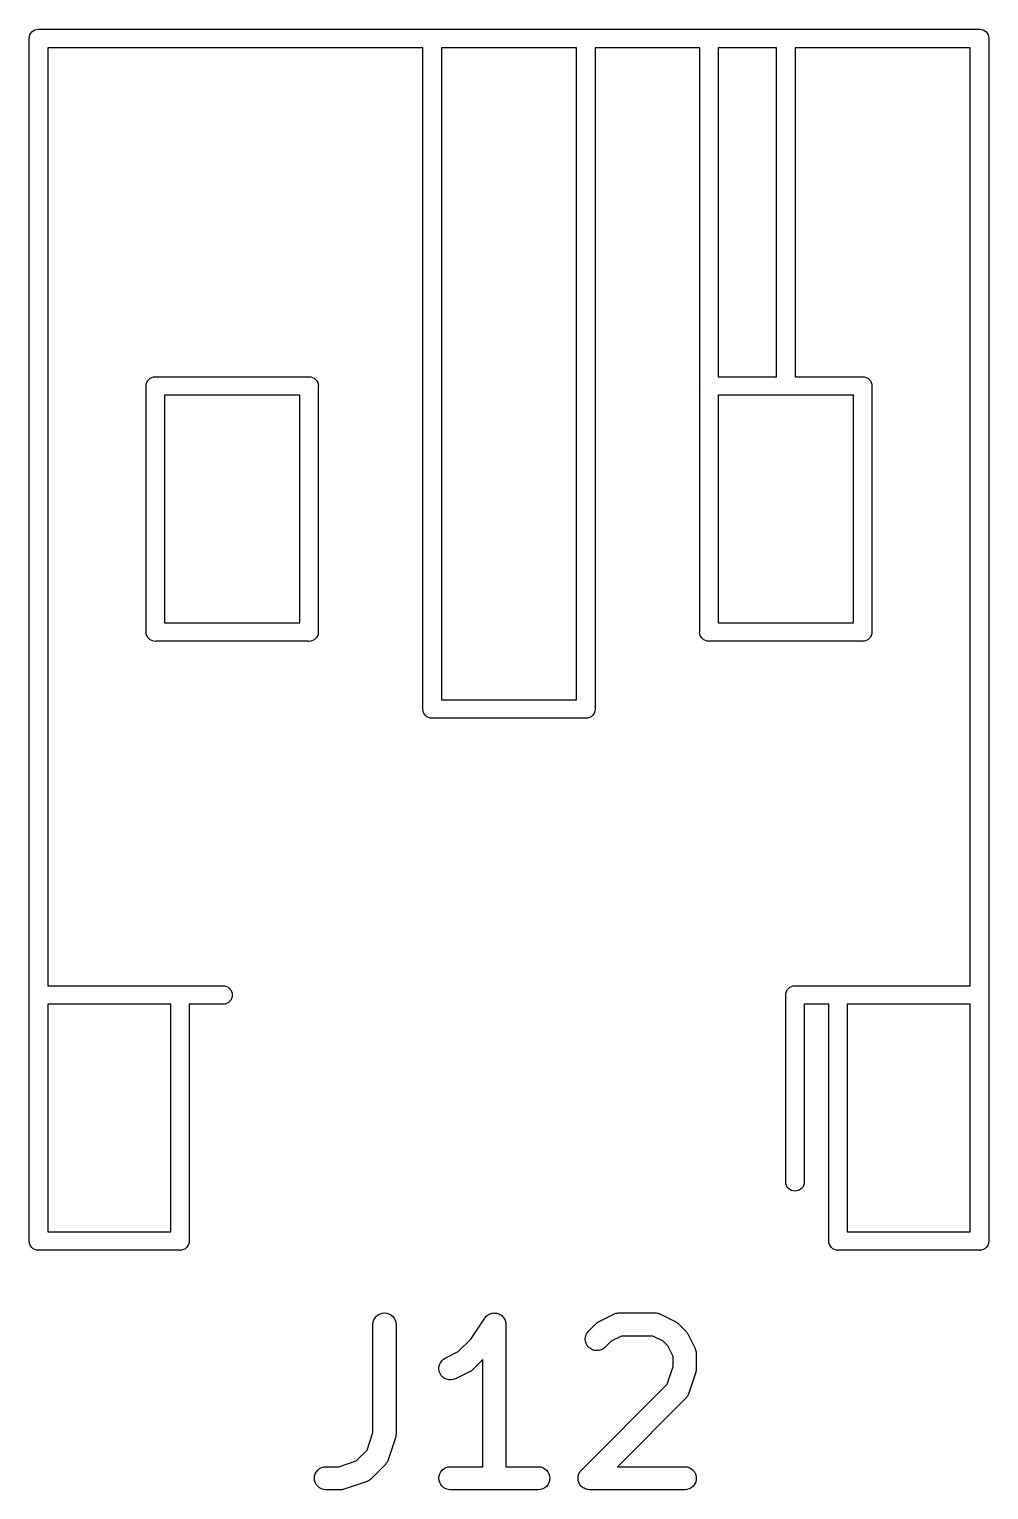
# Model space of a CAD drawing. Extents: x 50 to 150, y -150 to -50.
# Drawn here: x 77.38 to 83.62, y -60.08 to -50.58 of the extents above; entities that cross this region are included whole.
import ezdxf

# ---------------------------------------------------------------- set-up
doc = ezdxf.new("R2010")
doc.units = 0
doc.layers.add('BLACK', color=7, linetype='CONTINUOUS')

msp = doc.modelspace()

# ---------------------------------------------------------------- linework, layer by layer
at = {"layer": 'BLACK', "linetype": 'CONTINUOUS'}
for p, q in [((77.3809, -50.6282), (77.3843, -50.6169)), ((77.3843, -50.6169), (77.3899, -50.6065)), ((77.3899, -50.6065), (77.3974, -50.5974)), ((77.3974, -50.5974), (77.4065, -50.5899)), ((77.4065, -50.5899), (77.4169, -50.5843)), ((77.4169, -50.5843), (77.4282, -50.5809)), ((77.4282, -50.5809), (77.4371, -50.58)), ((77.4371, -50.58), (77.44, -50.5797)), ((77.44, -50.5797), (77.4429, -50.58)), ((77.4429, -50.58), (79.9971, -50.58)), ((79.9971, -50.58), (80, -50.5797)), ((80, -50.5797), (80.0029, -50.58)), ((80.0029, -50.58), (80.9971, -50.58)), ((80.9971, -50.58), (81, -50.5797)), ((81, -50.5797), (81.0029, -50.58)), ((81.0029, -50.58), (81.7971, -50.58)), ((81.7971, -50.58), (81.8, -50.5797)), ((81.8, -50.5797), (81.8029, -50.58)), ((81.8029, -50.58), (82.2971, -50.58)), ((82.2971, -50.58), (82.3, -50.5797)), ((82.3, -50.5797), (82.3029, -50.58)), ((82.3029, -50.58), (83.5571, -50.58)), ((83.5571, -50.58), (83.56, -50.5797)), ((83.56, -50.5797), (83.5629, -50.58)), ((83.5629, -50.58), (83.5718, -50.5809)), ((83.5718, -50.5809), (83.5831, -50.5843)), ((83.5831, -50.5843), (83.5935, -50.5899)), ((83.5935, -50.5899), (83.6026, -50.5974)), ((83.6026, -50.5974), (83.6101, -50.6065)), ((83.6101, -50.6065), (83.6157, -50.6169)), ((83.6157, -50.6169), (83.6191, -50.6282)), ((77.3797, -50.64), (77.3809, -50.6282)), ((77.38, -50.6429), (77.3797, -50.64)), ((77.38, -56.857), (77.38, -50.6429)), ((79.94, -50.7), (77.5, -50.7)), ((77.5, -50.7), (77.5, -56.8)), ((79.94, -54.9971), (79.94, -50.7)), ((80.06, -50.7), (80.06, -54.94)), ((80.94, -50.7), (80.06, -50.7)), ((80.94, -54.94), (80.94, -50.7)), ((81.74, -50.7), (81.06, -50.7)), ((81.06, -50.7), (81.06, -54.9971)), ((81.74, -52.8971), (81.74, -50.7)), ((81.86, -50.7), (81.86, -52.84)), ((82.24, -50.7), (81.86, -50.7)), ((82.24, -52.84), (82.24, -50.7)), ((83.5, -50.7), (82.36, -50.7)), ((82.36, -50.7), (82.36, -52.84)), ((83.5, -56.8), (83.5, -50.7)), ((83.6191, -50.6282), (83.6203, -50.64)), ((83.6203, -50.64), (83.62, -50.6429)), ((83.62, -50.6429), (83.62, -56.8571)), ((78.1397, -52.9), (78.1409, -52.8882)), ((78.14, -52.903), (78.1397, -52.9)), ((78.1409, -52.8882), (78.1443, -52.8769)), ((78.1443, -52.8769), (78.1499, -52.8665)), ((78.1499, -52.8665), (78.1574, -52.8574)), ((78.1574, -52.8574), (78.1665, -52.8499)), ((78.1665, -52.8499), (78.1769, -52.8443)), ((78.1769, -52.8443), (78.1882, -52.8409)), ((78.1882, -52.8409), (78.1971, -52.84)), ((78.1971, -52.84), (78.2, -52.8397)), ((78.1971, -52.84), (78.1971, -52.84)), ((78.2, -52.8397), (78.2029, -52.84)), ((78.2029, -52.84), (79.1971, -52.84)), ((79.1971, -52.84), (79.2, -52.8397)), ((79.2, -52.8397), (79.2029, -52.84)), ((79.2029, -52.84), (79.2029, -52.84)), ((79.2029, -52.84), (79.2118, -52.8409)), ((79.2118, -52.8409), (79.2231, -52.8443)), ((79.2231, -52.8443), (79.2335, -52.8499)), ((79.2335, -52.8499), (79.2426, -52.8574)), ((79.2426, -52.8574), (79.2501, -52.8665)), ((79.2501, -52.8665), (79.2557, -52.8769)), ((79.2557, -52.8769), (79.2591, -52.8882)), ((79.2591, -52.8882), (79.2603, -52.9)), ((79.2603, -52.9), (79.26, -52.9029)), ((81.7397, -52.9), (81.74, -52.8971)), ((81.74, -52.9029), (81.7397, -52.9)), ((81.86, -52.84), (82.24, -52.84)), ((82.36, -52.84), (82.7971, -52.84)), ((82.7971, -52.84), (82.8, -52.8397)), ((82.8, -52.8397), (82.8029, -52.84)), ((82.8029, -52.84), (82.8118, -52.8409)), ((82.8118, -52.8409), (82.8231, -52.8443)), ((82.8231, -52.8443), (82.8335, -52.8499)), ((82.8335, -52.8499), (82.8426, -52.8574)), ((82.8426, -52.8574), (82.8501, -52.8665)), ((82.8501, -52.8665), (82.8557, -52.8769)), ((82.8557, -52.8769), (82.8591, -52.8882)), ((82.8591, -52.8882), (82.8603, -52.9)), ((82.8603, -52.9), (82.86, -52.9029)), ((78.14, -54.4971), (78.14, -52.903)), ((78.26, -52.96), (78.26, -54.44)), ((79.14, -52.96), (78.26, -52.96)), ((79.14, -54.44), (79.14, -52.96)), ((79.26, -52.9029), (79.26, -54.4971)), ((81.74, -54.497), (81.74, -52.9029)), ((82.2971, -52.96), (81.86, -52.96)), ((81.86, -52.96), (81.86, -54.44)), ((82.3, -52.9603), (82.2971, -52.96)), ((82.3029, -52.96), (82.3, -52.9603)), ((82.74, -52.96), (82.3029, -52.96)), ((82.74, -54.44), (82.74, -52.96)), ((82.86, -52.9029), (82.86, -54.4971)), ((78.1397, -54.5), (78.14, -54.4971)), ((78.1409, -54.5118), (78.1397, -54.5)), ((78.1443, -54.5231), (78.1409, -54.5118)), ((78.26, -54.44), (79.14, -54.44)), ((79.2591, -54.5118), (79.2557, -54.5231)), ((79.26, -54.5029), (79.2591, -54.5118)), ((79.26, -54.4971), (79.2603, -54.5)), ((79.2603, -54.5), (79.26, -54.5029)), ((79.26, -54.5029), (79.26, -54.5029)), ((81.7397, -54.5), (81.74, -54.497)), ((81.7409, -54.5118), (81.7397, -54.5)), ((81.7443, -54.5231), (81.7409, -54.5118)), ((81.86, -54.44), (82.74, -54.44)), ((82.8591, -54.5118), (82.8557, -54.5231)), ((82.8603, -54.5), (82.8591, -54.5118)), ((82.86, -54.4971), (82.8603, -54.5)), ((78.1499, -54.5335), (78.1443, -54.5231)), ((78.1574, -54.5426), (78.1499, -54.5335)), ((78.1665, -54.5501), (78.1574, -54.5426)), ((78.1769, -54.5557), (78.1665, -54.5501)), ((78.1882, -54.5591), (78.1769, -54.5557)), ((78.2, -54.5603), (78.1882, -54.5591)), ((78.2029, -54.56), (78.2, -54.5603)), ((79.1971, -54.56), (78.2029, -54.56)), ((79.2, -54.5603), (79.1971, -54.56)), ((79.2118, -54.5591), (79.2, -54.5603)), ((79.2231, -54.5557), (79.2118, -54.5591)), ((79.2335, -54.5501), (79.2231, -54.5557)), ((79.2426, -54.5426), (79.2335, -54.5501)), ((79.2501, -54.5335), (79.2426, -54.5426)), ((79.2557, -54.5231), (79.2501, -54.5335)), ((81.7499, -54.5335), (81.7443, -54.5231)), ((81.7574, -54.5426), (81.7499, -54.5335)), ((81.7665, -54.5501), (81.7574, -54.5426)), ((81.7769, -54.5557), (81.7665, -54.5501)), ((81.7882, -54.5591), (81.7769, -54.5557)), ((81.7971, -54.56), (81.7882, -54.5591)), ((81.8, -54.5603), (81.7971, -54.56)), ((81.7971, -54.56), (81.7971, -54.56)), ((81.8029, -54.56), (81.8, -54.5603)), ((82.7971, -54.56), (81.8029, -54.56)), ((82.8, -54.5603), (82.7971, -54.56)), ((82.8029, -54.56), (82.8, -54.5603)), ((82.8118, -54.5591), (82.8029, -54.56)), ((82.8029, -54.56), (82.8029, -54.56)), ((82.8231, -54.5557), (82.8118, -54.5591)), ((82.8335, -54.5501), (82.8231, -54.5557)), ((82.8426, -54.5426), (82.8335, -54.5501)), ((82.8501, -54.5335), (82.8426, -54.5426)), ((82.8557, -54.5231), (82.8501, -54.5335)), ((80.06, -54.94), (80.94, -54.94)), ((79.9397, -55), (79.94, -54.9971)), ((79.9409, -55.0118), (79.9397, -55)), ((79.9443, -55.0231), (79.9409, -55.0118)), ((79.9466, -55.0274), (79.9443, -55.0231)), ((79.9499, -55.0335), (79.9466, -55.0274)), ((79.9574, -55.0426), (79.9499, -55.0335)), ((79.9665, -55.0501), (79.9574, -55.0426)), ((79.9769, -55.0557), (79.9665, -55.0501)), ((79.9882, -55.0591), (79.9769, -55.0557)), ((80, -55.0603), (79.9882, -55.0591)), ((80.0029, -55.06), (80, -55.0603)), ((80.9971, -55.06), (80.0029, -55.06)), ((81, -55.0603), (80.9971, -55.06)), ((81.0118, -55.0591), (81, -55.0603)), ((81.0231, -55.0557), (81.0118, -55.0591)), ((81.0335, -55.0501), (81.0231, -55.0557)), ((81.0426, -55.0426), (81.0335, -55.0501)), ((81.0501, -55.0335), (81.0426, -55.0426)), ((81.0557, -55.0231), (81.0501, -55.0335)), ((81.0591, -55.0118), (81.0557, -55.0231)), ((81.06, -55.0029), (81.0591, -55.0118)), ((81.06, -54.9971), (81.0603, -55)), ((81.0603, -55), (81.06, -55.0029)), ((81.06, -55.0029), (81.06, -55.0029)), ((77.3797, -56.86), (77.38, -56.857)), ((77.38, -56.863), (77.3797, -56.86)), ((77.38, -58.457), (77.38, -56.863)), ((77.5, -56.8), (78.3571, -56.8)), ((78.3571, -56.8), (78.36, -56.7997)), ((78.36, -56.7997), (78.3629, -56.8)), ((78.3629, -56.8), (78.6429, -56.8)), ((78.6429, -56.8), (78.6518, -56.8009)), ((78.6518, -56.8009), (78.6631, -56.8043)), ((78.6631, -56.8043), (78.6735, -56.8099)), ((78.6735, -56.8099), (78.6826, -56.8174)), ((78.6826, -56.8174), (78.6901, -56.8265)), ((78.6901, -56.8265), (78.6957, -56.8369)), ((78.6957, -56.8831), (78.6901, -56.8935)), ((78.6957, -56.8369), (78.6991, -56.8482)), ((78.6991, -56.8718), (78.6957, -56.8831)), ((78.6991, -56.8482), (78.7003, -56.86)), ((78.7003, -56.86), (78.6991, -56.8718)), ((82.2997, -56.86), (82.3009, -56.8482)), ((82.3, -56.8629), (82.2997, -56.86)), ((82.3, -58.0779), (82.3, -56.8629)), ((82.3009, -56.8482), (82.3043, -56.8369)), ((82.3043, -56.8369), (82.3099, -56.8265)), ((82.3099, -56.8265), (82.3174, -56.8174)), ((82.3174, -56.8174), (82.3265, -56.8099)), ((82.3265, -56.8099), (82.3369, -56.8043)), ((82.3369, -56.8043), (82.3482, -56.8009)), ((82.3482, -56.8009), (82.3571, -56.8)), ((82.3571, -56.8), (82.36, -56.7997)), ((82.36, -56.7997), (82.3629, -56.8)), ((82.3629, -56.8), (82.6371, -56.8)), ((82.6371, -56.8), (82.64, -56.7997)), ((82.64, -56.7997), (82.6429, -56.8)), ((82.6429, -56.8), (83.5, -56.8)), ((83.62, -56.8571), (83.6203, -56.86)), ((83.6203, -56.86), (83.62, -56.8629)), ((83.62, -56.8629), (83.62, -58.4571)), ((77.5, -56.92), (77.5, -58.4)), ((78.3, -56.92), (77.5, -56.92)), ((78.3, -58.4), (78.3, -56.92)), ((78.6429, -56.92), (78.42, -56.92)), ((78.42, -56.92), (78.42, -58.4571)), ((78.6518, -56.9191), (78.6429, -56.92)), ((78.6631, -56.9157), (78.6518, -56.9191)), ((78.6735, -56.9101), (78.6631, -56.9157)), ((78.6826, -56.9026), (78.6735, -56.9101)), ((78.6901, -56.8935), (78.6826, -56.9026)), ((82.58, -56.92), (82.42, -56.92)), ((82.42, -56.92), (82.42, -58.0779)), ((82.58, -58.457), (82.58, -56.92)), ((82.7, -56.92), (82.7, -58.4)), ((83.5, -56.92), (82.7, -56.92)), ((83.5, -58.4), (83.5, -56.92)), ((82.3009, -58.0868), (82.3, -58.0779)), ((82.3043, -58.0981), (82.3009, -58.0868)), ((82.3099, -58.1085), (82.3043, -58.0981)), ((82.3174, -58.1176), (82.3099, -58.1085)), ((82.3265, -58.1251), (82.3174, -58.1176)), ((82.3369, -58.1307), (82.3265, -58.1251)), ((82.3935, -58.1251), (82.3831, -58.1307)), ((82.4026, -58.1176), (82.3935, -58.1251)), ((82.4101, -58.1085), (82.4026, -58.1176)), ((82.4157, -58.0981), (82.4101, -58.1085)), ((82.4191, -58.0868), (82.4157, -58.0981)), ((82.42, -58.0779), (82.4191, -58.0868)), ((82.3482, -58.1341), (82.3369, -58.1307)), ((82.36, -58.1353), (82.3482, -58.1341)), ((82.3718, -58.1341), (82.36, -58.1353)), ((82.3831, -58.1307), (82.3718, -58.1341)), ((77.5, -58.4), (78.3, -58.4)), ((82.7, -58.4), (83.5, -58.4)), ((77.3797, -58.46), (77.38, -58.457)), ((77.3809, -58.4718), (77.3797, -58.46)), ((77.3843, -58.4831), (77.3809, -58.4718)), ((77.3899, -58.4935), (77.3843, -58.4831)), ((77.3974, -58.5026), (77.3899, -58.4935)), ((77.4065, -58.5101), (77.3974, -58.5026)), ((78.4026, -58.5026), (78.3935, -58.5101)), ((78.4101, -58.4935), (78.4026, -58.5026)), ((78.4157, -58.4831), (78.4101, -58.4935)), ((78.4191, -58.4718), (78.4157, -58.4831)), ((78.4203, -58.46), (78.4191, -58.4718)), ((78.42, -58.4571), (78.4203, -58.46)), ((82.5797, -58.46), (82.58, -58.457)), ((82.5809, -58.4718), (82.5797, -58.46)), ((82.5843, -58.4831), (82.5809, -58.4718)), ((82.5899, -58.4935), (82.5843, -58.4831)), ((82.5974, -58.5026), (82.5899, -58.4935)), ((82.6065, -58.5101), (82.5974, -58.5026)), ((83.6026, -58.5026), (83.5935, -58.5101)), ((83.6101, -58.4935), (83.6026, -58.5026)), ((83.6157, -58.4831), (83.6101, -58.4935)), ((83.6191, -58.4718), (83.6157, -58.4831)), ((83.6203, -58.46), (83.6191, -58.4718)), ((83.62, -58.4571), (83.6203, -58.46)), ((77.4169, -58.5157), (77.4065, -58.5101)), ((77.4282, -58.5191), (77.4169, -58.5157)), ((77.4371, -58.52), (77.4282, -58.5191)), ((77.44, -58.5203), (77.4371, -58.52)), ((77.4371, -58.52), (77.4371, -58.52)), ((77.4429, -58.52), (77.44, -58.5203)), ((78.3571, -58.52), (77.4429, -58.52)), ((78.36, -58.5203), (78.3571, -58.52)), ((78.3629, -58.52), (78.36, -58.5203)), ((78.3718, -58.5191), (78.3629, -58.52)), ((78.3629, -58.52), (78.3629, -58.52)), ((78.3831, -58.5157), (78.3718, -58.5191)), ((78.3935, -58.5101), (78.3831, -58.5157)), ((82.6169, -58.5157), (82.6065, -58.5101)), ((82.6282, -58.5191), (82.6169, -58.5157)), ((82.6371, -58.52), (82.6282, -58.5191)), ((82.64, -58.5203), (82.6371, -58.52)), ((82.6371, -58.52), (82.6371, -58.52)), ((82.6429, -58.52), (82.64, -58.5203)), ((83.5571, -58.52), (82.6429, -58.52)), ((83.56, -58.5203), (83.5571, -58.52)), ((83.5629, -58.52), (83.56, -58.5203)), ((83.5718, -58.5191), (83.5629, -58.52)), ((83.5629, -58.52), (83.5629, -58.52)), ((83.5831, -58.5157), (83.5718, -58.5191)), ((83.5935, -58.5101), (83.5831, -58.5157)), ((79.6171, -58.9868), (79.6215, -58.9728)), ((79.6215, -58.9728), (79.6286, -58.96)), ((79.6286, -58.96), (79.638, -58.9488)), ((79.638, -58.9488), (79.6494, -58.9396)), ((79.6494, -58.9396), (79.6624, -58.9328)), ((79.6624, -58.9328), (79.6764, -58.9287)), ((79.6764, -58.9287), (79.691, -58.9274)), ((79.691, -58.9274), (79.7056, -58.9289)), ((79.7056, -58.9289), (79.7195, -58.9332)), ((79.7195, -58.9332), (79.7324, -58.9402)), ((79.7324, -58.9402), (79.7437, -58.9495)), ((79.7437, -58.9495), (79.7529, -58.9609)), ((79.7529, -58.9609), (79.7598, -58.9738)), ((79.7598, -58.9738), (79.764, -58.9878)), ((80.2512, -59.0975), (80.3424, -58.9608)), ((80.3424, -58.9608), (80.3429, -58.96)), ((80.3429, -58.9599), (80.3479, -58.9541)), ((80.3429, -58.96), (80.3429, -58.9599)), ((80.3429, -58.96), (80.3429, -58.96)), ((80.3429, -58.96), (80.3429, -58.96)), ((80.3479, -58.9541), (80.3523, -58.9488)), ((80.3523, -58.9488), (80.3524, -58.9487)), ((80.3523, -58.9488), (80.3523, -58.9488)), ((80.3524, -58.9487), (80.3582, -58.944)), ((80.3582, -58.944), (80.3637, -58.9396)), ((80.3637, -58.9396), (80.3637, -58.9396)), ((80.3637, -58.9396), (80.3638, -58.9396)), ((80.3638, -58.9396), (80.3706, -58.936)), ((80.3706, -58.936), (80.3767, -58.9328)), ((80.3767, -58.9328), (80.3767, -58.9328)), ((80.3767, -58.9328), (80.3768, -58.9328)), ((80.3768, -58.9328), (80.384, -58.9307)), ((80.384, -58.9307), (80.3907, -58.9287)), ((80.3907, -58.9287), (80.3908, -58.9287)), ((80.3908, -58.9287), (80.398, -58.928)), ((80.3908, -58.9287), (80.3908, -58.9287)), ((80.398, -58.928), (80.4053, -58.9274)), ((80.4053, -58.9274), (80.4054, -58.9274)), ((80.4053, -58.9274), (80.4053, -58.9274)), ((80.4054, -58.9274), (80.4129, -58.9282)), ((80.4129, -58.9282), (80.4198, -58.9289)), ((80.4198, -58.9289), (80.4199, -58.9289)), ((80.4199, -58.9289), (80.42, -58.9289)), ((80.42, -58.9289), (80.4273, -58.9312)), ((80.4273, -58.9312), (80.4338, -58.9332)), ((80.4338, -58.9332), (80.4339, -58.9333)), ((80.4339, -58.9333), (80.4339, -58.9333)), ((80.4339, -58.9333), (80.4405, -58.9368)), ((80.4405, -58.9368), (80.4467, -58.9402)), ((80.4467, -58.9402), (80.4467, -58.9402)), ((80.4467, -58.9402), (80.4468, -58.9403)), ((80.4468, -58.9403), (80.4524, -58.9449)), ((80.4524, -58.9449), (80.458, -58.9495)), ((80.458, -58.9495), (80.458, -58.9496)), ((80.458, -58.9496), (80.4581, -58.9496)), ((80.4581, -58.9496), (80.4629, -58.9556)), ((80.4629, -58.9556), (80.4672, -58.9609)), ((80.4672, -58.9609), (80.4673, -58.9609)), ((80.4673, -58.9609), (80.4673, -58.961)), ((80.4673, -58.961), (80.471, -58.9679)), ((80.471, -58.9679), (80.4741, -58.9738)), ((80.4741, -58.9738), (80.4741, -58.9739)), ((80.4741, -58.9739), (80.4741, -58.9739)), ((80.4741, -58.9739), (80.4763, -58.9809)), ((81.0855, -58.9829), (81.1807, -58.9353)), ((81.1807, -58.9353), (81.1817, -58.9348)), ((81.1817, -58.9348), (81.1838, -58.9341)), ((81.1838, -58.9341), (81.1857, -58.933)), ((81.1857, -58.933), (81.1906, -58.9316)), ((81.1906, -58.9316), (81.1954, -58.9298)), ((81.1954, -58.9298), (81.1976, -58.9294)), ((81.1976, -58.9294), (81.1997, -58.9288)), ((81.1997, -58.9288), (81.2048, -58.9283)), ((81.2048, -58.9283), (81.2099, -58.9275)), ((81.2099, -58.9275), (81.2121, -58.9276)), ((81.2121, -58.9276), (81.2143, -58.9274)), ((81.2143, -58.9274), (81.4524, -58.9274)), ((81.4524, -58.9274), (81.4534, -58.9274)), ((81.4534, -58.9274), (81.4556, -58.9276)), ((81.4556, -58.9276), (81.4578, -58.9276)), ((81.4578, -58.9276), (81.4629, -58.9284)), ((81.4629, -58.9284), (81.468, -58.929)), ((81.468, -58.929), (81.4701, -58.9297)), ((81.4701, -58.9297), (81.4723, -58.9301)), ((81.4723, -58.9301), (81.477, -58.9319)), ((81.477, -58.9319), (81.4819, -58.9334)), ((81.4819, -58.9334), (81.4839, -58.9345)), ((81.4839, -58.9345), (81.4859, -58.9353)), ((81.4859, -58.9353), (81.5812, -58.9829)), ((79.6155, -59.0013), (79.6171, -58.9868)), ((79.6155, -59.0024), (79.6155, -59.0013)), ((79.6155, -59.7045), (79.6155, -59.0024)), ((79.764, -58.9878), (79.7655, -59.0024)), ((79.7655, -59.0024), (79.7655, -59.7167)), ((80.4763, -58.9809), (80.4783, -58.9878)), ((80.4783, -58.9878), (80.4783, -58.9879)), ((80.4783, -58.9879), (80.4784, -58.9879)), ((80.4784, -58.9879), (80.4791, -58.9952)), ((80.4791, -58.9952), (80.4798, -59.0024)), ((80.4798, -59.0024), (80.4798, -59.9274)), ((80.9979, -59.0828), (81.0022, -59.0688)), ((81.0022, -59.0688), (81.0091, -59.0559)), ((81.0091, -59.0559), (81.0184, -59.0446)), ((81.0184, -59.0446), (81.066, -58.997)), ((81.066, -58.997), (81.0668, -58.9962)), ((81.0668, -58.9962), (81.0701, -58.9936)), ((81.0701, -58.9936), (81.0731, -58.9907)), ((81.0731, -58.9907), (81.0758, -58.989)), ((81.0758, -58.989), (81.0782, -58.9871)), ((81.0782, -58.9871), (81.0819, -58.9852)), ((81.0819, -58.9852), (81.0855, -58.9829)), ((81.5812, -58.9829), (81.5821, -58.9834)), ((81.5821, -58.9834), (81.5856, -58.9857)), ((81.5856, -58.9857), (81.5893, -58.9877)), ((81.5893, -58.9877), (81.5918, -58.9897)), ((81.5918, -58.9897), (81.5944, -58.9914)), ((81.5944, -58.9914), (81.5974, -58.9943)), ((81.5974, -58.9943), (81.6007, -58.997)), ((81.6007, -58.997), (81.6483, -59.0446)), ((81.6483, -59.0446), (81.649, -59.0453)), ((81.649, -59.0453), (81.6516, -59.0486)), ((81.6516, -59.0486), (81.6545, -59.0517)), ((81.6545, -59.0517), (81.6562, -59.0543)), ((81.6562, -59.0543), (81.6581, -59.0568)), ((81.6581, -59.0568), (81.6601, -59.0605)), ((81.6601, -59.0605), (81.6623, -59.0641)), ((81.6623, -59.0641), (81.7099, -59.1593)), ((80.1699, -59.1788), (80.2512, -59.0975)), ((80.9964, -59.0974), (80.9979, -59.0828)), ((80.9978, -59.1119), (80.9964, -59.0974)), ((81.002, -59.126), (80.9978, -59.1119)), ((81.0088, -59.1389), (81.002, -59.126)), ((81.018, -59.1503), (81.0088, -59.1389)), ((81.0293, -59.1597), (81.018, -59.1503)), ((81.0421, -59.1667), (81.0293, -59.1597)), ((81.0561, -59.171), (81.0421, -59.1667)), ((81.0993, -59.1673), (81.0852, -59.1713)), ((81.1123, -59.1605), (81.0993, -59.1673)), ((81.1237, -59.1514), (81.1123, -59.1605)), ((81.1245, -59.1507), (81.1237, -59.1514)), ((81.1635, -59.1116), (81.1245, -59.1507)), ((81.232, -59.0774), (81.1635, -59.1116)), ((81.4347, -59.0774), (81.232, -59.0774)), ((81.5032, -59.1116), (81.4347, -59.0774)), ((81.5336, -59.142), (81.5032, -59.1116)), ((81.5679, -59.2106), (81.5336, -59.142)), ((81.7099, -59.1593), (81.7104, -59.1603)), ((81.7104, -59.1603), (81.7112, -59.1623)), ((81.7112, -59.1623), (81.7122, -59.1643)), ((81.7122, -59.1643), (81.7137, -59.1692)), ((81.7137, -59.1692), (81.7154, -59.174)), ((80.0447, -59.2784), (80.048, -59.2641)), ((80.048, -59.2641), (80.054, -59.2508)), ((80.054, -59.2508), (80.0625, -59.2389)), ((80.0625, -59.2389), (80.0731, -59.2288)), ((80.0731, -59.2288), (80.0855, -59.221)), ((80.0855, -59.221), (80.1699, -59.1788)), ((80.3298, -59.2311), (80.2673, -59.2935)), ((80.3298, -59.9274), (80.3298, -59.2311)), ((81.0706, -59.1726), (81.0561, -59.171)), ((81.0852, -59.1713), (81.0706, -59.1726)), ((81.5679, -59.2759), (81.5679, -59.2106)), ((81.7154, -59.174), (81.7158, -59.1762)), ((81.7158, -59.1762), (81.7164, -59.1783)), ((81.7164, -59.1783), (81.7169, -59.1834)), ((81.7169, -59.1834), (81.7177, -59.1885)), ((81.7177, -59.1885), (81.7176, -59.1907)), ((81.7176, -59.1907), (81.7179, -59.1929)), ((81.7179, -59.1929), (81.7179, -59.2881)), ((80.0442, -59.293), (80.0447, -59.2784)), ((80.0466, -59.3075), (80.0442, -59.293)), ((80.0517, -59.3212), (80.0466, -59.3075)), ((80.0594, -59.3336), (80.0517, -59.3212)), ((80.0694, -59.3443), (80.0594, -59.3336)), ((80.0813, -59.3529), (80.0694, -59.3443)), ((80.0946, -59.359), (80.0813, -59.3529)), ((80.1088, -59.3624), (80.0946, -59.359)), ((80.1516, -59.3556), (80.1379, -59.3607)), ((80.1526, -59.3552), (80.1516, -59.3556)), ((80.2478, -59.3076), (80.1526, -59.3552)), ((80.2514, -59.3053), (80.2478, -59.3076)), ((80.2551, -59.3034), (80.2514, -59.3053)), ((80.2576, -59.3014), (80.2551, -59.3034)), ((80.2602, -59.2998), (80.2576, -59.3014)), ((80.2633, -59.2969), (80.2602, -59.2998)), ((80.2666, -59.2942), (80.2633, -59.2969)), ((80.2673, -59.2935), (80.2666, -59.2942)), ((81.5297, -59.3904), (81.5679, -59.2759)), ((81.714, -59.3118), (81.6664, -59.4547)), ((81.7149, -59.3077), (81.714, -59.3118)), ((81.7162, -59.3037), (81.7149, -59.3077)), ((81.7166, -59.3006), (81.7162, -59.3037)), ((81.7173, -59.2975), (81.7166, -59.3006)), ((81.7174, -59.2933), (81.7173, -59.2975)), ((81.7178, -59.2891), (81.7174, -59.2933)), ((81.7179, -59.2881), (81.7178, -59.2891)), ((80.1234, -59.363), (80.1088, -59.3624)), ((80.1379, -59.3607), (80.1234, -59.363)), ((80.9708, -59.9493), (81.5297, -59.3904)), ((81.6664, -59.4547), (81.6661, -59.4557)), ((81.6483, -59.484), (81.2049, -59.9274)), ((81.6497, -59.4823), (81.6483, -59.484)), ((81.6513, -59.4808), (81.6497, -59.4823)), ((81.6543, -59.4766), (81.6513, -59.4808)), ((81.6576, -59.4727), (81.6543, -59.4766)), ((81.6586, -59.4707), (81.6576, -59.4727)), ((81.6599, -59.4689), (81.6586, -59.4707)), ((81.6621, -59.4643), (81.6599, -59.4689)), ((81.6645, -59.4598), (81.6621, -59.4643)), ((81.6651, -59.4577), (81.6645, -59.4598)), ((81.6661, -59.4557), (81.6651, -59.4577)), ((79.5773, -59.819), (79.6155, -59.7045)), ((79.7616, -59.7404), (79.714, -59.8832)), ((79.7626, -59.7363), (79.7616, -59.7404)), ((79.7638, -59.7323), (79.7626, -59.7363)), ((79.7642, -59.7292), (79.7638, -59.7323)), ((79.7649, -59.7261), (79.7642, -59.7292)), ((79.765, -59.7219), (79.7649, -59.7261)), ((79.7655, -59.7177), (79.765, -59.7219)), ((79.7655, -59.7167), (79.7655, -59.7177)), ((79.5071, -59.8892), (79.5773, -59.819)), ((79.2809, -59.933), (79.295, -59.9288)), ((79.295, -59.9288), (79.3095, -59.9274)), ((79.3095, -59.9274), (79.3926, -59.9274)), ((79.3926, -59.9274), (79.5071, -59.8892)), ((79.6959, -59.9126), (79.6007, -60.0078)), ((79.6973, -59.9109), (79.6959, -59.9126)), ((79.6989, -59.9094), (79.6973, -59.9109)), ((79.7019, -59.9052), (79.6989, -59.9094)), ((79.7052, -59.9012), (79.7019, -59.9052)), ((79.7062, -59.8993), (79.7052, -59.9012)), ((79.7075, -59.8975), (79.7062, -59.8993)), ((79.7097, -59.8929), (79.7075, -59.8975)), ((79.7121, -59.8883), (79.7097, -59.8929)), ((79.7127, -59.8862), (79.7121, -59.8883)), ((79.7137, -59.8842), (79.7127, -59.8862)), ((79.714, -59.8832), (79.7137, -59.8842)), ((80.0905, -59.933), (80.1045, -59.9288)), ((80.1045, -59.9288), (80.119, -59.9274)), ((80.119, -59.9274), (80.3298, -59.9274)), ((80.4798, -59.9274), (80.6905, -59.9274)), ((80.6905, -59.9274), (80.6915, -59.9274)), ((80.6915, -59.9274), (80.7061, -59.929)), ((80.7061, -59.929), (80.72, -59.9334)), ((81.2049, -59.9274), (81.6429, -59.9274)), ((81.6429, -59.9274), (81.6439, -59.9274)), ((81.6439, -59.9274), (81.6585, -59.929)), ((81.6585, -59.929), (81.6724, -59.9334)), ((79.2345, -60.0019), (79.2361, -59.9873)), ((79.2359, -60.0164), (79.2345, -60.0019)), ((79.24, -60.0305), (79.2359, -60.0164)), ((79.2361, -59.9873), (79.2404, -59.9733)), ((79.2404, -59.9733), (79.2473, -59.9604)), ((79.2473, -59.9604), (79.2567, -59.9492)), ((79.2567, -59.9492), (79.268, -59.9399)), ((79.268, -59.9399), (79.2809, -59.933)), ((79.5733, -60.025), (79.5713, -60.0259)), ((79.5755, -60.0244), (79.5733, -60.025)), ((79.58, -60.022), (79.5755, -60.0244)), ((79.5847, -60.02), (79.58, -60.022)), ((79.5865, -60.0187), (79.5847, -60.02)), ((79.5885, -60.0177), (79.5865, -60.0187)), ((79.5925, -60.0145), (79.5885, -60.0177)), ((79.5967, -60.0115), (79.5925, -60.0145)), ((79.5982, -60.0099), (79.5967, -60.0115)), ((79.5999, -60.0085), (79.5982, -60.0099)), ((79.6007, -60.0078), (79.5999, -60.0085)), ((80.044, -60.0019), (80.0456, -59.9873)), ((80.0454, -60.0164), (80.044, -60.0019)), ((80.0495, -60.0305), (80.0454, -60.0164)), ((80.0456, -59.9873), (80.0499, -59.9733)), ((80.0499, -59.9733), (80.0569, -59.9604)), ((80.0569, -59.9604), (80.0662, -59.9492)), ((80.0662, -59.9492), (80.0775, -59.9399)), ((80.0775, -59.9399), (80.0905, -59.933)), ((80.72, -59.9334), (80.7328, -59.9405)), ((80.7328, -59.9405), (80.7441, -59.9499)), ((80.7441, -59.9499), (80.7532, -59.9613)), ((80.7532, -59.9613), (80.76, -59.9743)), ((80.7639, -60.0175), (80.7596, -60.0314)), ((80.76, -59.9743), (80.7641, -59.9883)), ((80.7655, -60.0029), (80.7639, -60.0175)), ((80.7641, -59.9883), (80.7655, -60.0029)), ((80.9488, -60.0019), (80.9496, -59.9948)), ((80.9488, -60.002), (80.9488, -60.0019)), ((80.9488, -60.0021), (80.9488, -60.002)), ((80.9495, -60.0093), (80.9488, -60.0021)), ((80.9501, -60.0164), (80.9495, -60.0093)), ((80.9496, -59.9948), (80.9503, -59.9876)), ((80.9502, -60.0166), (80.9501, -60.0164)), ((80.9502, -60.0167), (80.9502, -60.0166)), ((80.9522, -60.0236), (80.9502, -60.0167)), ((80.9503, -59.9873), (80.9525, -59.9804)), ((80.9503, -59.9874), (80.9503, -59.9873)), ((80.9503, -59.9876), (80.9503, -59.9874)), ((80.9543, -60.0305), (80.9522, -60.0236)), ((80.9525, -59.9804), (80.9546, -59.9736)), ((80.9546, -59.9734), (80.9547, -59.9733)), ((80.9546, -59.9736), (80.9546, -59.9734)), ((80.9547, -59.9733), (80.9581, -59.967)), ((80.9581, -59.967), (80.9615, -59.9607)), ((80.9615, -59.9607), (80.9616, -59.9606)), ((80.9616, -59.9604), (80.9663, -59.9548)), ((80.9616, -59.9606), (80.9616, -59.9604)), ((80.9663, -59.9548), (80.9708, -59.9493)), ((81.6724, -59.9334), (81.6852, -59.9405)), ((81.6852, -59.9405), (81.6964, -59.9499)), ((81.6964, -59.9499), (81.7056, -59.9613)), ((81.7056, -59.9613), (81.7124, -59.9743)), ((81.7163, -60.0175), (81.712, -60.0314)), ((81.7124, -59.9743), (81.7165, -59.9883)), ((81.7179, -60.0029), (81.7163, -60.0175)), ((81.7165, -59.9883), (81.7179, -60.0029)), ((79.2468, -60.0434), (79.24, -60.0305)), ((79.2559, -60.0549), (79.2468, -60.0434)), ((79.2672, -60.0643), (79.2559, -60.0549)), ((79.28, -60.0713), (79.2672, -60.0643)), ((79.2939, -60.0757), (79.28, -60.0713)), ((79.3085, -60.0774), (79.2939, -60.0757)), ((79.3095, -60.0774), (79.3085, -60.0774)), ((79.4048, -60.0774), (79.3095, -60.0774)), ((79.409, -60.077), (79.4048, -60.0774)), ((79.4132, -60.0769), (79.409, -60.077)), ((79.4162, -60.0763), (79.4132, -60.0769)), ((79.4193, -60.076), (79.4162, -60.0763)), ((79.4234, -60.0747), (79.4193, -60.076)), ((79.4275, -60.0739), (79.4234, -60.0747)), ((79.4285, -60.0735), (79.4275, -60.0739)), ((79.5713, -60.0259), (79.4285, -60.0735)), ((80.0563, -60.0434), (80.0495, -60.0305)), ((80.0655, -60.0549), (80.0563, -60.0434)), ((80.0767, -60.0643), (80.0655, -60.0549)), ((80.0895, -60.0713), (80.0767, -60.0643)), ((80.1035, -60.0757), (80.0895, -60.0713)), ((80.118, -60.0774), (80.1035, -60.0757)), ((80.119, -60.0774), (80.118, -60.0774)), ((80.6905, -60.0774), (80.119, -60.0774)), ((80.705, -60.076), (80.6905, -60.0774)), ((80.7191, -60.0717), (80.705, -60.076)), ((80.732, -60.0648), (80.7191, -60.0717)), ((80.7433, -60.0556), (80.732, -60.0648)), ((80.7527, -60.0443), (80.7433, -60.0556)), ((80.7596, -60.0314), (80.7527, -60.0443)), ((80.9543, -60.0306), (80.9543, -60.0305)), ((80.9544, -60.0307), (80.9543, -60.0306)), ((80.9578, -60.0373), (80.9544, -60.0307)), ((80.9611, -60.0434), (80.9578, -60.0373)), ((80.9611, -60.0435), (80.9611, -60.0434)), ((80.9612, -60.0437), (80.9611, -60.0435)), ((80.9658, -60.0493), (80.9612, -60.0437)), ((80.9702, -60.0549), (80.9658, -60.0493)), ((80.9703, -60.0549), (80.9702, -60.0549)), ((80.9704, -60.055), (80.9703, -60.0549)), ((80.9758, -60.0596), (80.9704, -60.055)), ((80.9814, -60.0643), (80.9758, -60.0596)), ((80.9816, -60.0643), (80.9814, -60.0643)), ((80.9817, -60.0644), (80.9816, -60.0643)), ((80.988, -60.0679), (80.9817, -60.0644)), ((80.9943, -60.0713), (80.988, -60.0679)), ((80.9944, -60.0714), (80.9943, -60.0713)), ((80.9945, -60.0714), (80.9944, -60.0714)), ((81.0014, -60.0736), (80.9945, -60.0714)), ((81.0082, -60.0757), (81.0014, -60.0736)), ((81.0083, -60.0758), (81.0082, -60.0757)), ((81.0085, -60.0758), (81.0083, -60.0758)), ((81.0156, -60.0766), (81.0085, -60.0758)), ((81.0228, -60.0774), (81.0156, -60.0766)), ((81.023, -60.0774), (81.0228, -60.0774)), ((81.0238, -60.0774), (81.023, -60.0774)), ((81.023, -60.0774), (81.023, -60.0774)), ((81.023, -60.0774), (81.023, -60.0774)), ((81.6429, -60.0774), (81.0238, -60.0774)), ((81.6574, -60.076), (81.6429, -60.0774)), ((81.6714, -60.0717), (81.6574, -60.076)), ((81.6844, -60.0648), (81.6714, -60.0717)), ((81.6957, -60.0556), (81.6844, -60.0648)), ((81.705, -60.0443), (81.6957, -60.0556)), ((81.712, -60.0314), (81.705, -60.0443))]:
    msp.add_line(p, q, dxfattribs=at)

doc.saveas('drawing.dxf')
